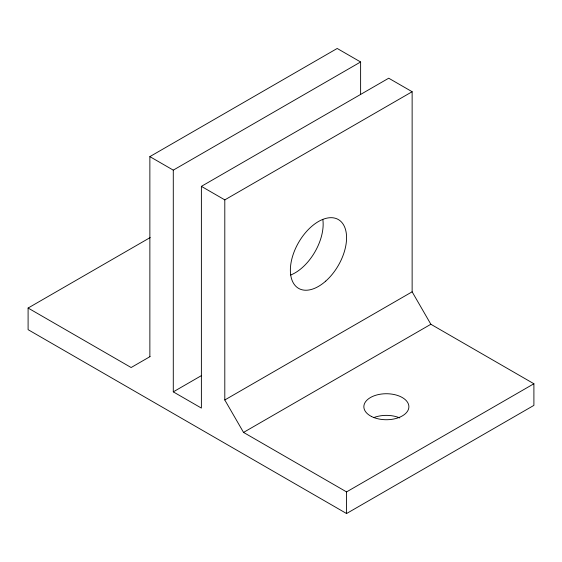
<?xml version="1.0" encoding="UTF-8"?>
<svg xmlns="http://www.w3.org/2000/svg" width="562" height="562" viewBox="0 0 562 562"><rect width="100%" height="100%" fill="white"/><g stroke="black" fill="none" stroke-linecap="round" stroke-linejoin="round"><path stroke-width="0.84" d="M149.864 356.708L149.864 156.622L337.2 48.465L360.614 61.982L360.614 94.409M149.864 156.622L173.286 170.138L360.614 61.982M173.286 170.138L173.286 391.862L201.386 408.082L201.386 186.359L388.714 78.209L412.136 91.725L412.136 291.818L430.864 324.267L533.9 383.748L533.9 405.378L346.564 513.535L28.1 329.669L28.1 308.039L150.209 237.543M201.386 186.359L224.8 199.882L412.136 91.725M150.096 356.582L131.136 367.527L28.1 308.039M173.286 391.862L201.344 375.662M533.9 383.748L346.564 491.905L243.536 432.417L224.8 399.975L412.136 291.818M243.536 432.417L430.864 324.267M346.564 491.905L346.564 513.535M224.8 199.882L224.8 399.975M373.969 417.517A22.522 13.003 0 0 1 399.793 417.924M322.806 219.335A39.74 22.944 -60 0 1 290.652 275.029M325.742 281.105A39.74 22.944 -60 0 0 338.338 219.545A39.74 22.944 -60 0 0 291.327 261.232A39.74 22.944 -60 0 0 325.742 281.105M371.433 416.463A22.522 13.003 0 0 0 408.433 409.34A22.522 13.003 0 0 0 379.252 394.398A22.522 13.003 0 0 0 371.433 416.463"/></g></svg>
